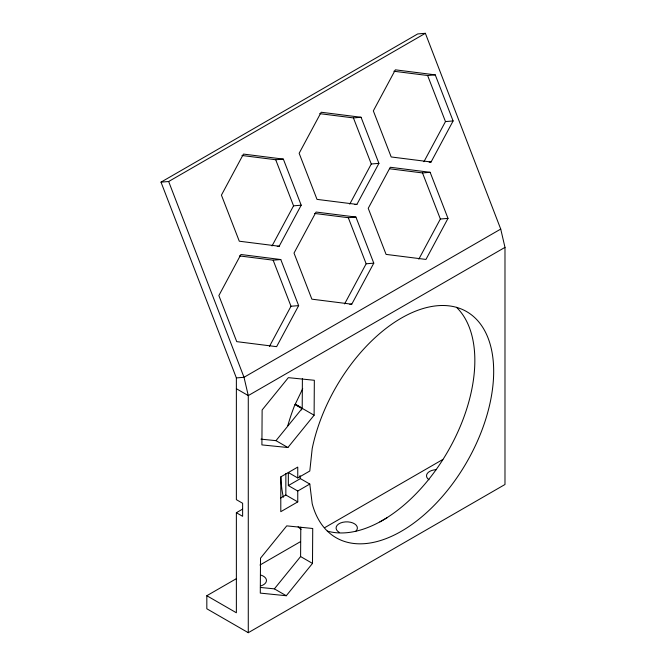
<?xml version="1.0" encoding="UTF-8"?>
<svg xmlns="http://www.w3.org/2000/svg" width="666" height="666" viewBox="0 0 666 666"><rect width="100%" height="100%" fill="white"/><g stroke="black" fill="none" stroke-linecap="round" stroke-linejoin="round"><path stroke-width="1" d="M287.829 425.566A143.873 83.067 -60 0 1 294.43 405.919L302.714 388.669M260.389 587.445L274.384 588.861L300.599 556.551L300.791 527.156M302.397 378.521L302.206 408.175L295.271 404.162M312.496 563.419L312.729 528.488L286.738 525.865L260.523 558.175L260.289 593.106L286.28 595.737L312.496 563.419L300.599 556.551M314.111 415.218L314.335 380.278L288.345 377.655L262.129 409.965L261.905 444.905L287.887 447.527L314.111 415.218L295.271 404.337M301.365 409.923L302.006 408.599L295.063 404.595M272.019 245.962L293.556 205.827L275.699 159.74L241.949 155.486M279.171 246.245L301.199 205.195L283.341 159.116L243.456 154.079L221.428 195.13L239.285 241.209L279.171 246.245L277.256 246.403M269.464 346.387L291 306.252L273.143 260.173L239.394 255.91M349.742 204.129L371.278 163.994L353.421 117.907L319.672 113.645M298.643 305.619L276.615 346.67L236.73 341.633L218.873 295.554L240.901 254.504L280.786 259.54L298.643 305.619L291 306.252M356.893 204.404L378.921 163.361L361.064 117.274L321.179 112.246L299.151 153.288L317.008 199.375L356.893 204.404L354.978 204.562M344.605 303.921L366.15 263.786L348.293 217.699L314.543 213.436M423.926 161.713L445.471 121.578L427.614 75.499L393.864 71.237M351.756 304.204L373.784 263.153L355.927 217.066L316.05 212.038L294.014 253.08L311.871 299.167L351.756 304.204L349.85 304.354M431.077 161.996L453.105 120.946L435.248 74.867L395.363 69.83L373.335 110.881L391.192 156.96L431.077 161.996L429.17 162.154M418.822 259.149L440.359 219.014L422.502 172.935L389.776 168.798M447.993 218.381L425.965 259.432L386.08 254.395L368.231 208.316L390.259 167.266L430.144 172.303L447.993 218.381L440.359 219.014M260.997 439.144L275.99 440.659L302.006 408.599M206.826 595.72L236.372 612.778L236.372 512.712L242.624 516.317L242.624 503.263L236.372 499.658L236.372 377.922L161.014 182.143L417.724 33.933L425.366 33.3L500.724 229.079L504.986 247.377L504.986 484.49L248.276 632.7L206.826 608.774L206.826 595.72L236.555 578.554M161.014 182.143L168.656 181.51L425.366 33.3M500.724 229.079L244.014 377.289L236.372 377.922M504.986 247.377L248.276 395.587L236.372 388.711M236.372 512.712L242.524 509.157M309.798 484.057L297.752 491.017L288.336 485.581L288.336 472.527L297.752 477.963L309.798 471.012L312.204 448.559A130.544 75.375 -60 0 1 454.312 306.785A130.544 75.375 -60 0 1 454.312 481.418A130.544 75.375 -60 0 1 312.204 503.737L309.798 484.057L300.383 478.621L300.008 475.574M288.336 485.581L300.383 478.621M280.494 498.11L285.847 495.021L297.752 501.889L297.752 491.017M297.752 501.889L280.794 511.679L280.794 476.873L297.752 467.091L297.752 477.963M259.973 565.034L300.508 541.633M324.825 527.597L442.823 459.473M379.878 521.919L386.954 517.832M427.614 75.499L435.248 74.867M353.421 117.907L361.064 117.274M445.471 121.578L453.105 120.946M275.699 159.74L283.341 159.116M371.278 163.994L378.921 163.361M422.502 172.935L430.144 172.303M293.556 205.827L301.199 205.195M348.293 217.699L355.927 217.066M273.143 260.173L280.786 259.54M366.15 263.786L373.784 263.153M275.99 440.659L287.887 447.527M274.384 588.861L286.28 595.737M298.102 526.798L301.04 529.528M168.656 181.51L244.014 377.289L248.276 395.587L248.276 632.7M285.847 473.526L285.847 495.021M456.501 307.317A130.544 75.375 -60 0 1 447.802 451.481A130.544 75.375 -60 0 1 327.306 531.085M429.004 479.745A10.656 6.152 0 0 1 427.314 473.434A10.656 6.152 0 0 1 436.238 469.663M261.139 575.166A10.656 6.152 0 0 1 261.139 585.822M339.202 532.35A10.656 6.152 0 0 1 338.569 524.042A10.656 6.152 0 0 1 352.847 522.96A10.656 6.152 0 0 1 355.96 531.077M283.35 497.219A143.873 83.067 -60 0 1 280.869 476.848"/></g></svg>
